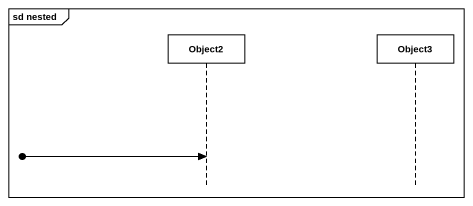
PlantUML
@startuml
mainframe sd nested
hide footbox
participant Object2
participant Object3

[o-> Object2
@enduml
